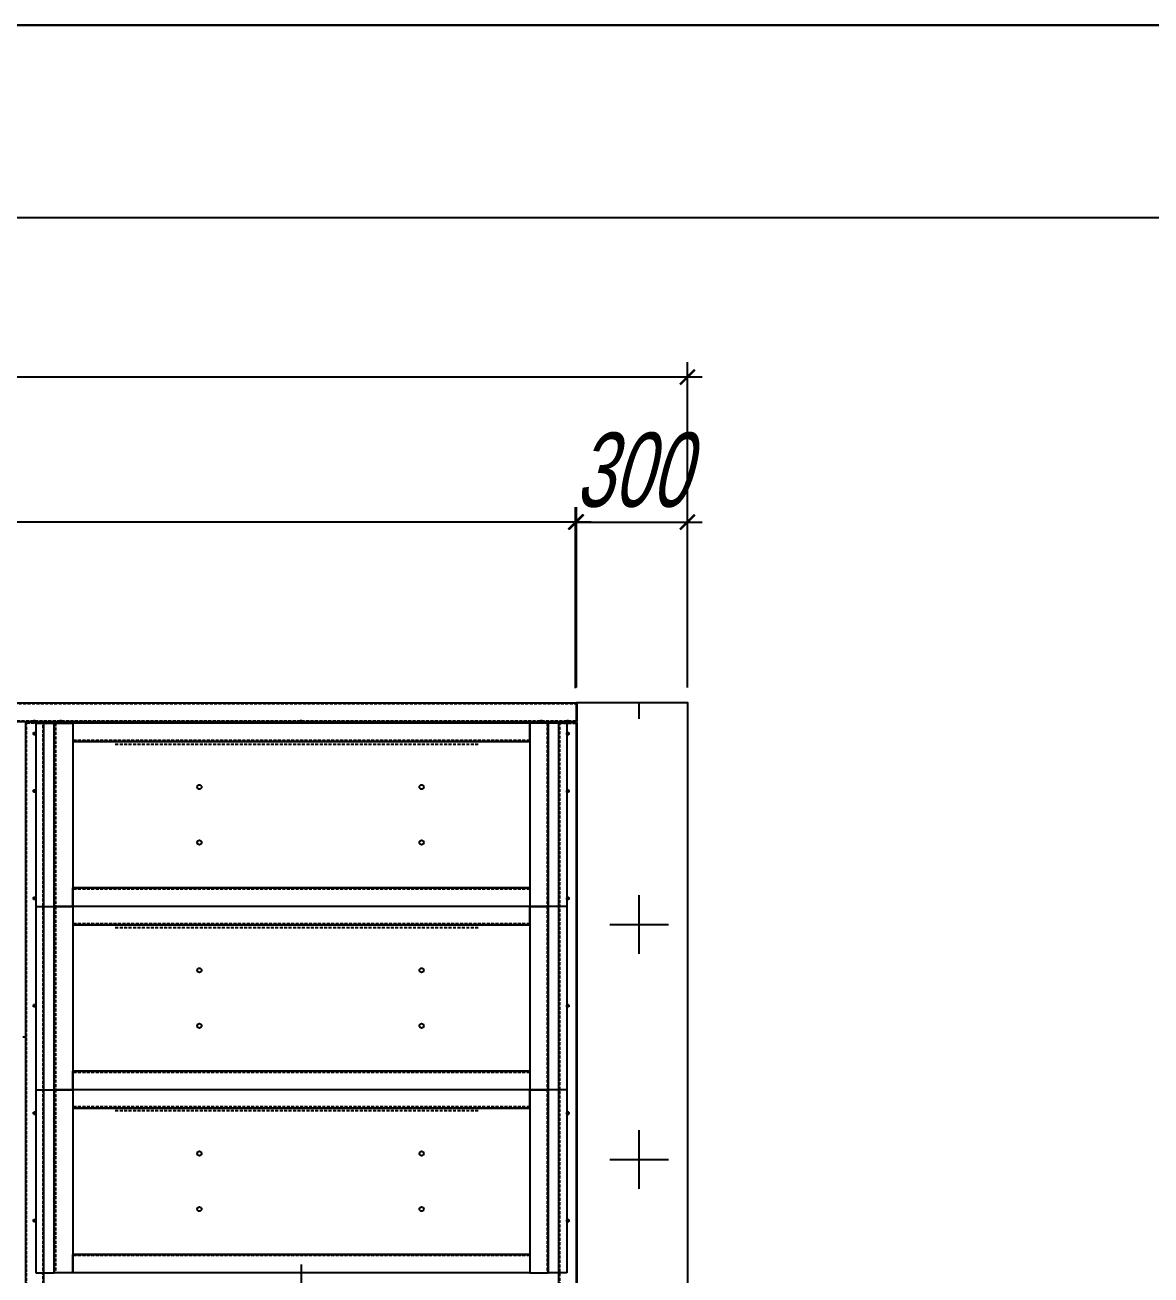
# Model space of a CAD drawing. Header units: millimetres. Extents: x 2905 to 24764, y 2030 to 17488.
# Drawn here: x 10754 to 13795, y 14112 to 17488 of the extents above; entities that cross this region are included whole.
import ezdxf

# ---------------------------------------------------------------- set-up
doc = ezdxf.new("R2010")
doc.units = ezdxf.units.MM
doc.linetypes.add('CENTER', pattern=[65, 60, -2, 1, -2])
doc.linetypes.add('HIDDEN', pattern=[3, 2, -1])
doc.layers.get('DEFPOINTS').update_dxf_attribs({"color": 140})
for name, color, linetype in [('2.위생-급수', 5, 'Continuous'), ('CENTER', 1, 'CENTER'), ('HOLE', 7, 'Continuous'), ('냉각탑_form', 1, 'Continuous'), ('숨은선', 5, 'HIDDEN')]:
    doc.layers.add(name, color=color, linetype=linetype)
doc.styles.add('shoptext', font='', dxfattribs={"width": 0.7, "oblique": 15})
doc.styles.get('shoptext').set_extended_font_data('HY울릉도L')
doc.dimstyles.new('SHOP', dxfattribs={"dimscale": 100, "dimtxt": 2, "dimasz": 1, "dimexe": 1, "dimexo": 1, "dimgap": 1, "dimtad": 1, "dimdec": 0, "dimzin": 11, "dimdsep": 46, "dimtxsty": 'shoptext', "dimblk": 'ARCHTICK', "dimcen": 2, "dimdle": 1, "dimclrd": 240, "dimclre": 240, "dimclrt": 7, "dimadec": 0, "dimazin": 0, "dimtfac": 1, "dimtdec": 0, "dimtix": 1, "dimtmove": 2, "dimatfit": 3, "dimfxl": 1, "dimtolj": 1, "dimtzin": 11, "dimarcsym": 0})

# ---------------------------------------------------------------- blocks, each defined once
blk = doc.blocks.new('_ArchTick')
at = {"color": 0, "linetype": 'ByBlock', "const_width": 0.15}
blk.add_lwpolyline([(-0.5, -0.5), (0.5, 0.5)], dxfattribs=at)
blk = doc.blocks.new('*D113')
at = {"layer": '2.위생-급수', "color": 240, "lineweight": -2, "transparency": 16777216}
for p, q in [((5043.3, 15698.3), (5043.3, 16577)), ((12543.3, 15698.3), (12543.3, 16577))]:
    blk.add_line(p, q, dxfattribs=at)
at = {"layer": '2.위생-급수', "color": 240, "linetype": 'ByBlock', "lineweight": -2, "transparency": 16777216}
blk.add_line((5003.3, 16537), (12583.3, 16537), dxfattribs=at)
at = {"layer": 'DEFPOINTS', "color": 0, "transparency": 16777216}
for p in [(12543.3, 16537), (5043.3, 15658.3), (12543.3, 15658.3)]:
    blk.add_point(p, dxfattribs=at)
at = {"layer": '2.위생-급수', "color": 240, "lineweight": -2, "transparency": 16777216, "xscale": 40, "yscale": 40, "zscale": 40, "rotation": 180}
blk.add_blockref('_ArchTick', (5043.3, 16537), dxfattribs=at)
at = {"layer": '2.위생-급수', "color": 240, "lineweight": -2, "transparency": 16777216, "xscale": 40, "yscale": 40, "zscale": 40}
blk.add_blockref('_ArchTick', (12543.3, 16537), dxfattribs=at)
at = {"layer": '2.위생-급수', "color": 7, "transparency": 16777216, "insert": (8793.3, 16677), "char_height": 200, "attachment_point": 5, "style": 'shoptext'}
blk.add_mtext('\\A1;7500', dxfattribs=at)
blk = doc.blocks.new('_Dot')
at = {"color": 0, "linetype": 'ByBlock', "lineweight": -2}
blk.add_line((-0.5, 0), (-1, 0), dxfattribs=at)
at = {"color": 0, "linetype": 'ByBlock', "const_width": 0.5}
blk.add_lwpolyline([(-0.25, 0, 1), (0.25, 0, 1)], format="xyb", close=True, dxfattribs=at)
blk = doc.blocks.new('*D115')
at = {"layer": '2.위생-급수', "color": 240, "lineweight": -2, "transparency": 16777216}
for p, q in [((12241.3, 15696.3), (12241.3, 16185.3)), ((12543.3, 15698.3), (12543.3, 16185.3))]:
    blk.add_line(p, q, dxfattribs=at)
at = {"layer": '2.위생-급수', "color": 240, "linetype": 'ByBlock', "lineweight": -2, "transparency": 16777216}
for p, q in [((12241.3, 16145.3), (12201.3, 16145.3)), ((12241.3, 16145.3), (12543.3, 16145.3)), ((12543.3, 16145.3), (12583.3, 16145.3))]:
    blk.add_line(p, q, dxfattribs=at)
at = {"layer": 'DEFPOINTS', "color": 0, "transparency": 16777216}
for p in [(12543.3, 16145.3), (12241.3, 15656.3), (12543.3, 15658.3)]:
    blk.add_point(p, dxfattribs=at)
at = {"layer": '2.위생-급수', "color": 240, "lineweight": -2, "transparency": 16777216, "xscale": 40, "yscale": 40, "zscale": 40}
blk.add_blockref('_ArchTick', (12241.3, 16145.3), dxfattribs=at)
at = {"layer": '2.위생-급수', "color": 240, "lineweight": -2, "transparency": 16777216, "xscale": 40, "yscale": 40, "zscale": 40, "rotation": 180}
blk.add_blockref('_ArchTick', (12543.3, 16145.3), dxfattribs=at)
at = {"layer": '2.위생-급수', "color": 7, "transparency": 16777216, "insert": (12392.3, 16285.3), "char_height": 200, "attachment_point": 5, "style": 'shoptext'}
blk.add_mtext('\\A1;300', dxfattribs=at)
blk = doc.blocks.new('*D116')
at = {"layer": '2.위생-급수', "color": 240, "lineweight": -2, "transparency": 16777216}
for p, q in [((5343.3, 15698.3), (5343.3, 16185.3)), ((12243.3, 15698.3), (12243.3, 16185.3))]:
    blk.add_line(p, q, dxfattribs=at)
at = {"layer": '2.위생-급수', "color": 240, "linetype": 'ByBlock', "lineweight": -2, "transparency": 16777216}
blk.add_line((12283.3, 16145.3), (5303.3, 16145.3), dxfattribs=at)
at = {"layer": 'DEFPOINTS', "color": 0, "transparency": 16777216}
for p in [(5343.3, 16145.3), (5343.3, 15658.3), (12243.3, 15658.3)]:
    blk.add_point(p, dxfattribs=at)
at = {"layer": '2.위생-급수', "color": 240, "lineweight": -2, "transparency": 16777216, "xscale": 40, "yscale": 40, "zscale": 40, "rotation": 180}
blk.add_blockref('_ArchTick', (5343.3, 16145.3), dxfattribs=at)
at = {"layer": '2.위생-급수', "color": 240, "lineweight": -2, "transparency": 16777216, "xscale": 40, "yscale": 40, "zscale": 40}
blk.add_blockref('_ArchTick', (12243.3, 16145.3), dxfattribs=at)
at = {"layer": '2.위생-급수', "color": 7, "transparency": 16777216, "insert": (8793.3, 16285.3), "char_height": 200, "attachment_point": 5, "style": 'shoptext'}
blk.add_mtext('\\A1;6900', dxfattribs=at)

msp = doc.modelspace()

# ---------------------------------------------------------------- hatches: boundary and pattern name
h = msp.add_hatch()
h.set_pattern_fill('CROSS', scale=50)
h.set_pattern_definition([(0, (-358824.55, 1853700.72), (317.5, 317.5), [158.75, -476.25]), (90, (-358745.18, 1853621.35), (-317.5, 317.5), [158.75, -476.25])])
h.paths.add_polyline_path([(12243.3, 15658.3), (12543.3, 15658.3), (12543.3, 11758.3), (12243.3, 11758.3)])

# ---------------------------------------------------------------- linework, layer by layer
for p, q in [((12245.3, 15656.3), (10385.3, 15656.3)), ((12245.3, 15606.3), (12245.3, 15656.3)), ((10385.3, 15606.3), (12245.3, 15606.3)), ((10805.3, 15604.3), (10755.3, 15604.3)), ((10755.3, 15604.3), (10755.3, 11808.3)), ((10783.3, 15602.3), (10783.3, 15107.3)), ((10783.3, 15602.3), (10833.3, 15602.3)), ((10805.3, 11808.3), (10805.3, 15604.3)), ((12217.3, 15602.3), (12167.3, 15602.3)), ((12195.3, 15604.3), (12195.3, 11808.3)), ((12195.3, 15604.3), (12245.3, 15604.3)), ((12217.3, 15602.3), (12217.3, 15107.3)), ((12245.3, 11808.3), (12245.3, 15604.3)), ((10783.3, 15107.3), (10833.3, 15107.3)), ((10783.3, 15107.3), (10783.3, 14612.3)), ((10783.3, 15107.3), (10833.3, 15107.3)), ((12217.3, 15107.3), (12167.3, 15107.3)), ((12217.3, 15107.3), (12167.3, 15107.3)), ((12217.3, 15107.3), (12217.3, 14612.3)), ((10783.3, 14612.3), (10833.3, 14612.3)), ((10783.3, 14612.3), (10783.3, 14117.3)), ((10783.3, 14612.3), (10833.3, 14612.3)), ((12217.3, 14612.3), (12167.3, 14612.3)), ((12217.3, 14612.3), (12167.3, 14612.3)), ((12217.3, 14612.3), (12217.3, 14117.3)), ((10783.3, 14117.3), (10833.3, 14117.3)), ((12217.3, 14117.3), (12167.3, 14117.3))]:
    msp.add_line(p, q)
at = {"color": 1}
for p, q in [((10780.3, 15601.8), (10780.3, 15610.8)), ((10780.3, 15601.3), (10780.3, 15607.3)), ((10851.3, 15601.8), (10851.3, 15610.8)), ((11500.3, 15601.8), (11500.3, 15610.8)), ((12149.3, 15601.8), (12149.3, 15610.8)), ((12220.3, 15601.8), (12220.3, 15610.8)), ((12220.3, 15601.3), (12220.3, 15607.3)), ((10757.7, 14754.3), (10748.7, 14754.3)), ((10758.3, 14754.3), (10752.3, 14754.3))]:
    msp.add_line(p, q, dxfattribs=at)
at = {"color": 7}
msp.add_lwpolyline([(12243.3, 15658.3), (12543.3, 15658.3), (12543.3, 11758.3), (12243.3, 11758.3)], close=True, dxfattribs=at)
for centre, radius in [((10780.3, 15573.8), 3), ((10780.3, 15573.8), 3), ((10780.3, 15573.8), 3), ((10780.3, 15573.8), 3), ((12220.3, 15573.8), 3), ((11225.3, 15429.8), 6), ((11825.3, 15429.8), 6), ((10780.3, 15418.8), 3), ((10780.3, 15418.8), 3), ((10780.3, 15418.8), 3), ((10780.3, 15418.8), 3), ((12220.3, 15418.8), 3), ((12220.3, 15418.8), 3), ((12220.3, 15418.8), 3), ((12220.3, 15418.8), 3), ((11225.3, 15279.8), 6), ((11825.3, 15279.8), 6), ((10780.3, 15128.8), 3), ((10780.3, 15128.8), 3), ((10780.3, 15128.8), 3), ((10780.3, 15128.8), 3), ((10780.3, 15128.8), 3), ((10780.3, 15128.8), 3), ((10780.3, 15128.8), 3), ((10780.3, 15128.8), 3), ((12220.3, 15128.8), 3), ((12220.3, 15128.8), 3), ((12220.3, 15128.8), 3), ((12220.3, 15128.8), 3), ((12220.3, 15128.8), 3), ((12220.3, 15128.8), 3), ((12220.3, 15128.8), 3), ((12220.3, 15128.8), 3), ((11225.3, 14934.8), 6), ((11825.3, 14934.8), 6), ((10780.3, 14838.8), 3), ((10780.3, 14838.8), 3), ((10780.3, 14838.8), 3), ((10780.3, 14838.8), 3), ((12220.3, 14838.8), 3), ((12220.3, 14838.8), 3), ((12220.3, 14838.8), 3), ((12220.3, 14838.8), 3), ((11225.3, 14784.8), 6), ((11825.3, 14784.8), 6), ((10780.3, 14548.8), 3), ((10780.3, 14548.8), 3), ((10780.3, 14548.8), 3), ((10780.3, 14548.8), 3), ((12220.3, 14548.8), 3), ((12220.3, 14548.8), 3), ((12220.3, 14548.8), 3), ((12220.3, 14548.8), 3), ((11225.3, 14439.8), 6), ((11825.3, 14439.8), 6), ((11225.3, 14289.8), 6), ((11825.3, 14289.8), 6), ((10780.3, 14258.8), 3), ((10780.3, 14258.8), 3), ((10780.3, 14258.8), 3), ((10780.3, 14258.8), 3), ((12220.3, 14258.8), 3), ((12220.3, 14258.8), 3), ((12220.3, 14258.8), 3), ((12220.3, 14258.8), 3)]:
    msp.add_circle(centre, radius)
at = {"layer": 'CENTER'}
for p, q in [((10785.9, 15573.8), (10774.5, 15573.8)), ((10780.3, 15578.8), (10780.3, 15568.8)), ((10780.3, 15578.8), (10780.3, 15568.8)), ((10780.3, 15578.8), (10780.3, 15568.8)), ((10780.3, 15578.8), (10780.3, 15568.8)), ((12214.7, 15573.8), (12226, 15573.8)), ((12214.7, 15573.8), (12226, 15573.8)), ((12220.3, 15568.8), (12220.3, 15578.8)), ((12220.3, 15568.8), (12220.3, 15578.8)), ((12220.3, 15568.8), (12220.3, 15578.8)), ((12220.3, 15568.8), (12220.3, 15578.8)), ((12220.3, 15578.8), (12220.3, 15568.8)), ((10785.9, 15418.8), (10774.5, 15418.8)), ((10780.3, 15413.8), (10780.3, 15423.8)), ((10780.3, 15413.8), (10780.3, 15423.8)), ((10780.3, 15413.8), (10780.3, 15423.8)), ((10780.3, 15413.8), (10780.3, 15423.8)), ((12214.7, 15418.8), (12226, 15418.8)), ((12220.3, 15413.8), (12220.3, 15423.8)), ((12220.3, 15413.8), (12220.3, 15423.8)), ((12220.3, 15413.8), (12220.3, 15423.8)), ((12220.3, 15413.8), (12220.3, 15423.8)), ((10785.9, 15128.8), (10774.5, 15128.8)), ((10785.9, 15128.8), (10774.5, 15128.8)), ((10780.3, 15123.8), (10780.3, 15133.8)), ((10780.3, 15123.8), (10780.3, 15133.8)), ((10780.3, 15123.8), (10780.3, 15133.8)), ((10780.3, 15123.8), (10780.3, 15133.8)), ((10780.3, 15123.8), (10780.3, 15133.8)), ((10780.3, 15123.8), (10780.3, 15133.8)), ((10780.3, 15123.8), (10780.3, 15133.8)), ((10780.3, 15123.8), (10780.3, 15133.8)), ((12214.7, 15128.8), (12226, 15128.8)), ((12214.7, 15128.8), (12226, 15128.8)), ((12220.3, 15123.8), (12220.3, 15133.8)), ((12220.3, 15123.8), (12220.3, 15133.8)), ((12220.3, 15123.8), (12220.3, 15133.8)), ((12220.3, 15123.8), (12220.3, 15133.8)), ((12220.3, 15123.8), (12220.3, 15133.8)), ((12220.3, 15123.8), (12220.3, 15133.8)), ((12220.3, 15123.8), (12220.3, 15133.8)), ((12220.3, 15123.8), (12220.3, 15133.8)), ((10785.9, 14838.8), (10774.5, 14838.8)), ((10780.3, 14833.8), (10780.3, 14843.8)), ((10780.3, 14833.8), (10780.3, 14843.8)), ((10780.3, 14833.8), (10780.3, 14843.8)), ((10780.3, 14833.8), (10780.3, 14843.8)), ((12214.7, 14838.8), (12226, 14838.8)), ((12220.3, 14833.8), (12220.3, 14843.8)), ((12220.3, 14833.8), (12220.3, 14843.8)), ((12220.3, 14833.8), (12220.3, 14843.8)), ((12220.3, 14833.8), (12220.3, 14843.8)), ((10780.3, 14553.8), (10780.3, 14543.8)), ((10780.3, 14553.8), (10780.3, 14543.8)), ((10780.3, 14553.8), (10780.3, 14543.8)), ((10780.3, 14553.8), (10780.3, 14543.8)), ((12220.3, 14553.8), (12220.3, 14543.8)), ((12220.3, 14553.8), (12220.3, 14543.8)), ((12220.3, 14553.8), (12220.3, 14543.8)), ((12220.3, 14553.8), (12220.3, 14543.8)), ((10785.9, 14548.8), (10774.5, 14548.8)), ((12214.7, 14548.8), (12226, 14548.8)), ((10785.9, 14258.8), (10774.5, 14258.8)), ((10780.3, 14263.8), (10780.3, 14253.8)), ((10780.3, 14263.8), (10780.3, 14253.8)), ((10780.3, 14263.8), (10780.3, 14253.8)), ((10780.3, 14263.8), (10780.3, 14253.8)), ((12214.7, 14258.8), (12226, 14258.8)), ((12220.3, 14263.8), (12220.3, 14253.8)), ((12220.3, 14263.8), (12220.3, 14253.8)), ((12220.3, 14263.8), (12220.3, 14253.8)), ((12220.3, 14263.8), (12220.3, 14253.8)), ((11500.3, 14140.3), (11500.3, 13283.5))]:
    msp.add_line(p, q, dxfattribs=at)
at = {"layer": 'DEFPOINTS'}
for p, q in [((24764.4, 17487.6), (2905.2, 17487.6)), ((2905.2, 17487.6), (24764.4, 17487.6))]:
    msp.add_line(p, q, dxfattribs=at)
at = {"layer": 'HOLE'}
for p, q in [((10833.3, 15602.3), (10833.3, 15107.3)), ((12167.3, 15602.3), (12167.3, 15107.3)), ((12117.3, 15552.3), (10883.3, 15552.3)), ((12117.3, 15157.3), (10883.3, 15157.3)), ((10833.3, 15107.3), (10833.3, 14612.3)), ((12167.3, 15107.3), (12167.3, 14612.3)), ((12117.3, 15057.3), (10883.3, 15057.3)), ((12117.3, 14662.3), (10883.3, 14662.3)), ((10833.3, 14612.3), (10833.3, 14117.3)), ((12167.3, 14612.3), (12167.3, 14117.3)), ((12117.3, 14562.3), (10883.3, 14562.3)), ((12117.3, 14167.3), (10883.3, 14167.3))]:
    msp.add_line(p, q, dxfattribs=at)
for points in [[(10883.3, 15602.3), (10883.3, 15107.3), (10833.3, 15107.3), (10833.3, 15602.3)], [(12117.3, 15602.3), (10883.3, 15602.3), (10883.3, 15552.3), (12117.3, 15552.3)], [(12117.3, 15602.3), (12117.3, 15107.3), (12167.3, 15107.3), (12167.3, 15602.3)], [(12117.3, 15107.3), (10883.3, 15107.3), (10883.3, 15157.3), (12117.3, 15157.3)], [(10883.3, 15107.3), (10883.3, 14612.3), (10833.3, 14612.3), (10833.3, 15107.3)], [(12117.3, 15107.3), (10883.3, 15107.3), (10883.3, 15057.3), (12117.3, 15057.3)], [(12117.3, 15107.3), (12117.3, 14612.3), (12167.3, 14612.3), (12167.3, 15107.3)], [(12117.3, 14612.3), (10883.3, 14612.3), (10883.3, 14662.3), (12117.3, 14662.3)], [(10883.3, 14612.3), (10883.3, 14117.3), (10833.3, 14117.3), (10833.3, 14612.3)], [(12117.3, 14612.3), (10883.3, 14612.3), (10883.3, 14562.3), (12117.3, 14562.3)], [(12117.3, 14612.3), (12117.3, 14117.3), (12167.3, 14117.3), (12167.3, 14612.3)], [(12117.3, 14117.3), (10883.3, 14117.3), (10883.3, 14167.3), (12117.3, 14167.3)]]:
    msp.add_lwpolyline(points, close=True, dxfattribs=at)
at = {"layer": '냉각탑_form'}
msp.add_line((24243.9, 16967.1), (3425.6, 16967.1), dxfattribs=at)
at = {"layer": '숨은선', "ltscale": 4}
for p, q in [((12245.3, 15654.3), (10385.3, 15654.3)), ((12243.3, 15608.3), (12243.3, 15654.3)), ((10385.3, 15608.3), (12245.3, 15608.3)), ((10757.3, 15604.3), (10757.3, 11808.3)), ((10803.3, 15602.3), (10757.3, 15602.3)), ((10803.3, 11808.3), (10803.3, 15604.3)), ((10836.5, 15602.3), (10836.5, 15107.3)), ((12164.1, 15602.3), (12164.1, 15107.3)), ((12197.3, 15604.3), (12197.3, 11808.3)), ((12197.3, 15602.3), (12243.3, 15602.3)), ((12243.3, 11808.3), (12243.3, 15604.3)), ((12117.3, 15555.5), (10883.3, 15555.5)), ((11978.2, 15544.8), (10994.2, 15544.8)), ((12117.3, 15154.1), (10883.3, 15154.1)), ((10836.5, 15107.3), (10836.5, 14612.3)), ((12164.1, 15107.3), (12164.1, 14612.3)), ((12117.3, 15060.5), (10883.3, 15060.5)), ((11978.2, 15049.8), (10994.2, 15049.8)), ((12117.3, 14659.1), (10883.3, 14659.1)), ((10836.5, 14612.3), (10836.5, 14117.3)), ((12164.1, 14612.3), (12164.1, 14117.3)), ((12117.3, 14565.5), (10883.3, 14565.5)), ((11978.2, 14554.8), (10994.2, 14554.8)), ((12117.3, 14164.1), (10883.3, 14164.1))]:
    msp.add_line(p, q, dxfattribs=at)

# ---------------------------------------------------------------- dimensions: what is measured, and where the dimension line sits
at = {"layer": '2.위생-급수', "color": 4}
for base, p1, p2, picture, middle in [((12543.3, 16537), (5043.3, 15658.3), (12543.3, 15658.3), '*D113', (8793.3, 16677)), ((5343.3, 16145.3), (12243.3, 15658.3), (5343.3, 15658.3), '*D116', (8793.3, 16285.3)), ((12543.3, 16145.3), (12241.3, 15656.3), (12543.3, 15658.3), '*D115', (12392.3, 16285.3))]:
    dim = msp.add_linear_dim(base=base, p1=p1, p2=p2, dimstyle='SHOP', override={"dimscale": 40, "dimtxt": 5, "dimrnd": 5, "dimldrblk": 'Dot', "dimfxl": 1.25, "dimarcsym": 1}, dxfattribs=at)
    dim.commit()
    dim.dimension.update_dxf_attribs({"geometry": picture, "text_midpoint": middle})

doc.saveas('drawing.dxf')
